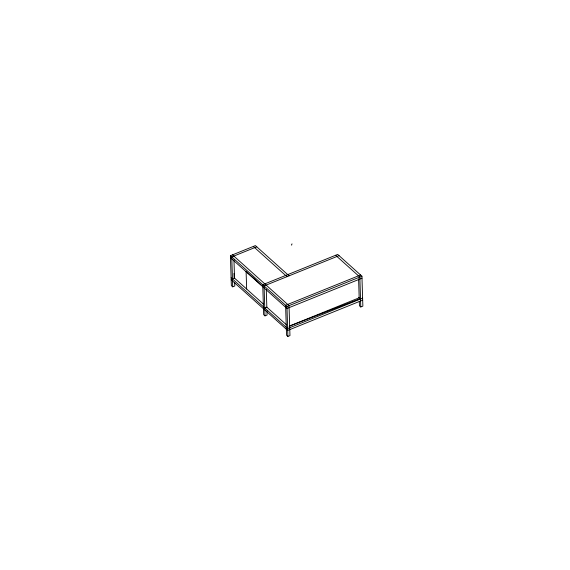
<?xml version="1.0" encoding="UTF-8"?>
<svg xmlns="http://www.w3.org/2000/svg" width="570" height="570" viewBox="0 0 570 570"><rect width="100%" height="100%" fill="white"/><g stroke="black" fill="none" stroke-linecap="round" stroke-linejoin="round"><path stroke-width="0.85" d="M289.197 326.183L359.178 297.789L358.58 278.702M362.62 298.153L287.636 328.569L231.107 277.775M234.676 282.656L234.783 286.005L232.703 286.845L231.356 285.634L230.415 255.702L255.41 245.599L289.061 275.837M256.757 246.81L231.762 256.906L232.703 286.845M292.146 243.981L291.626 244.188L291.662 245.186M232.453 278.987L234.541 278.146L233.964 259.806M339.05 255.638L264.06 285.933L265 315.873L267.088 315.032L266.952 310.842M264.758 308.007L266.838 307.166L286.553 324.879M360.582 274.989L285.599 305.285L286.539 335.224L287.886 336.435L289.966 335.588L289.026 305.655L232.496 254.854M230.415 255.702L286.945 306.496L361.929 276.201L362.869 306.133L360.774 306.981L359.435 305.769L359.299 301.494M361.993 278.196L287.002 308.491L230.48 257.697M362.684 300.148L287.693 330.443L231.171 279.77M289.204 326.197L360.511 298.502M361.929 276.201L337.704 254.427L262.72 284.729L263.661 314.661L265 315.873M335.609 255.274L359.834 277.041L360.774 306.981M285.72 275.431L287.066 276.642M253.329 246.44L285.627 275.467M261.046 284.879L246.097 271.448L246.653 289.033M263.547 304.209L234.12 277.768L233.978 273.401M358.68 297.333L360.525 299.001M286.945 306.496L287.886 336.435M266.29 289.589L266.838 307.166"/></g></svg>
